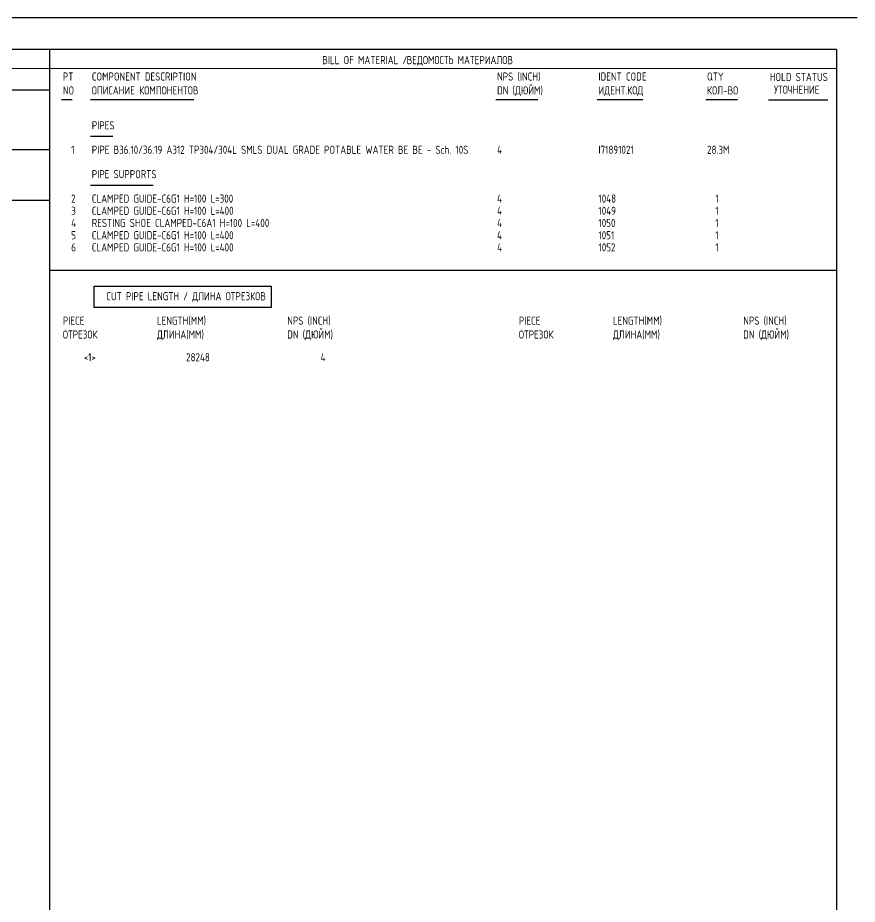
# Model space of a CAD drawing. Extents: x -1005 to 594, y -998 to 420.
# Drawn here: x 395.2 to 594, y 210 to 420 of the extents above; entities that cross this region are included whole.
import ezdxf

# ---------------------------------------------------------------- set-up
doc = ezdxf.new("R2010")
doc.units = 0
doc.styles.add('TTFN17', font='GOST type A')

msp = doc.modelspace()

# ---------------------------------------------------------------- linework, layer by layer
at = {"layer": 'GT_1', "flags": 128}
for points in [[(594, 420), (0, 420)], [(589.1, 412.5), (25.4, 412.5)], [(402.7, 412.5), (402.7, 7.5)], [(589.1, 412.5), (589.1, 7.5)], [(589.1, 408), (162.7, 407.9)], [(190.3, 402.9), (402.7, 402.9)], [(408.05, 400.53), (405.56, 400.53)], [(436.89, 400.53), (412.41, 400.53)], [(518.37, 400.53), (508.41, 400.53)], [(543.2, 400.53), (532.41, 400.53)], [(565.6, 400.53), (558.13, 400.53)], [(587, 400.5), (573, 400.5)], [(417.67, 391.85), (412.41, 391.85)], [(402.7, 388.7), (226.9, 388.7)], [(427.21, 380.29), (412.41, 380.29)], [(402.7, 376.7), (25.4, 376.7)], [(402.7, 360.21), (589, 360.21)], [(413.27, 356.43), (455.2, 356.43), (455.2, 351.38), (413.27, 351.38), (413.27, 356.43)]]:
    msp.add_lwpolyline(points, dxfattribs=at)

# ---------------------------------------------------------------- texts
at = {"layer": 'GT_1', "style": 'TTFN17'}
for s, height, p in [('BILL OF MATERIAL /', 1.925, (467.29, 409)), ('ВЕДОМОСТЬ МАТЕРИАЛОВ', 1.925, (487.29, 409)), ('PT', 1.925, (405.85, 405.11)), ('COMPONENT DESCRIPTION', 1.925, (412.7, 405.11)), ('NPS (INCH)', 1.925, (508.7, 405.11)), ('IDENT CODE', 1.925, (532.7, 405.11)), ('QTY', 1.925, (558.42, 405.11)), ('HOLD STATUS', 1.925, (573.29, 405)), ('NO', 1.925, (405.85, 401.82)), ('ОПИСАНИЕ КОМПОНЕНТОВ', 1.925, (412.7, 401.82)), ('DN (ДЮЙМ)', 1.925, (508.7, 401.82)), ('ИДЕНТ.КОД', 1.925, (532.7, 401.82)), ('КОЛ-ВО', 1.925, (558.42, 401.82)), ('УТОЧНЕНИЕ', 1.925, (574.29, 402)), ('PIPES', 1.925, (412.7, 393.54)), ('  1', 1.925, (405.85, 387.76)), ('PIPE B36.10/36.19 A312 TP304/304L SMLS DUAL GRADE POTABLE WATER BE BE - Sch. 10S', 1.925, (412.7, 387.76)), ('4', 1.93, (508.7, 387.76)), ('I71891021', 1.925, (532.7, 387.76)), ('28.3M', 1.925, (558.42, 387.76)), ('PIPE SUPPORTS', 1.925, (412.7, 381.98)), ('  2', 1.925, (405.85, 376.2)), ('CLAMPED GUIDE-C6G1 H=100 L=300', 1.925, (412.7, 376.2)), ('4', 1.93, (508.7, 376.2)), ('1048', 1.925, (532.7, 376.2)), ('  1', 1.925, (558.42, 376.2)), ('  3', 1.925, (405.85, 373.31)), ('CLAMPED GUIDE-C6G1 H=100 L=400', 1.925, (412.7, 373.31)), ('4', 1.93, (508.7, 373.31)), ('1049', 1.925, (532.7, 373.31)), ('  1', 1.925, (558.42, 373.31)), ('  4', 1.925, (405.85, 370.42)), ('RESTING SHOE CLAMPED-C6A1 H=100 L=400', 1.925, (412.7, 370.42)), ('4', 1.93, (508.7, 370.42)), ('1050', 1.925, (532.7, 370.42)), ('  1', 1.925, (558.42, 370.42)), ('  5', 1.925, (405.85, 367.52)), ('CLAMPED GUIDE-C6G1 H=100 L=400', 1.925, (412.7, 367.52)), ('4', 1.93, (508.7, 367.52)), ('1051', 1.925, (532.7, 367.52)), ('  1', 1.925, (558.42, 367.52)), ('  6', 1.925, (405.85, 364.63)), ('CLAMPED GUIDE-C6G1 H=100 L=400', 1.925, (412.7, 364.63)), ('4', 1.93, (508.7, 364.63)), ('1052', 1.925, (532.7, 364.63)), ('  1', 1.925, (558.42, 364.63)), ('CUT PIPE LENGTH / ДЛИНА ОТРЕЗКОВ', 1.925, (416.13, 353.07)), ('PIECE', 1.925, (405.85, 347.29)), ('LENGTH(MM)', 1.925, (428.13, 347.29)), ('NPS (INCH)', 1.925, (458.99, 347.29)), ('PIECE', 1.925, (513.85, 347.29)), ('LENGTH(MM)', 1.925, (536.13, 347.29)), ('NPS (INCH)', 1.925, (566.99, 347.29)), ('DN (ДЮЙМ)', 1.925, (458.99, 344)), ('DN (ДЮЙМ)', 1.925, (566.99, 344)), ('ОТРЕЗОК', 1.925, (405.85, 344)), ('ДЛИНА(MM)', 1.925, (428.13, 344)), ('ОТРЕЗОК', 1.925, (513.85, 344)), ('ДЛИНА(MM)', 1.925, (536.13, 344)), ('     <1>', 1.925, (405.85, 338.61)), ('       28248', 1.925, (428.13, 338.61)), ('        4', 1.925, (458.99, 338.61))]:
    msp.add_text(s, height=height, dxfattribs=at).set_placement(p)

doc.saveas('drawing.dxf')
